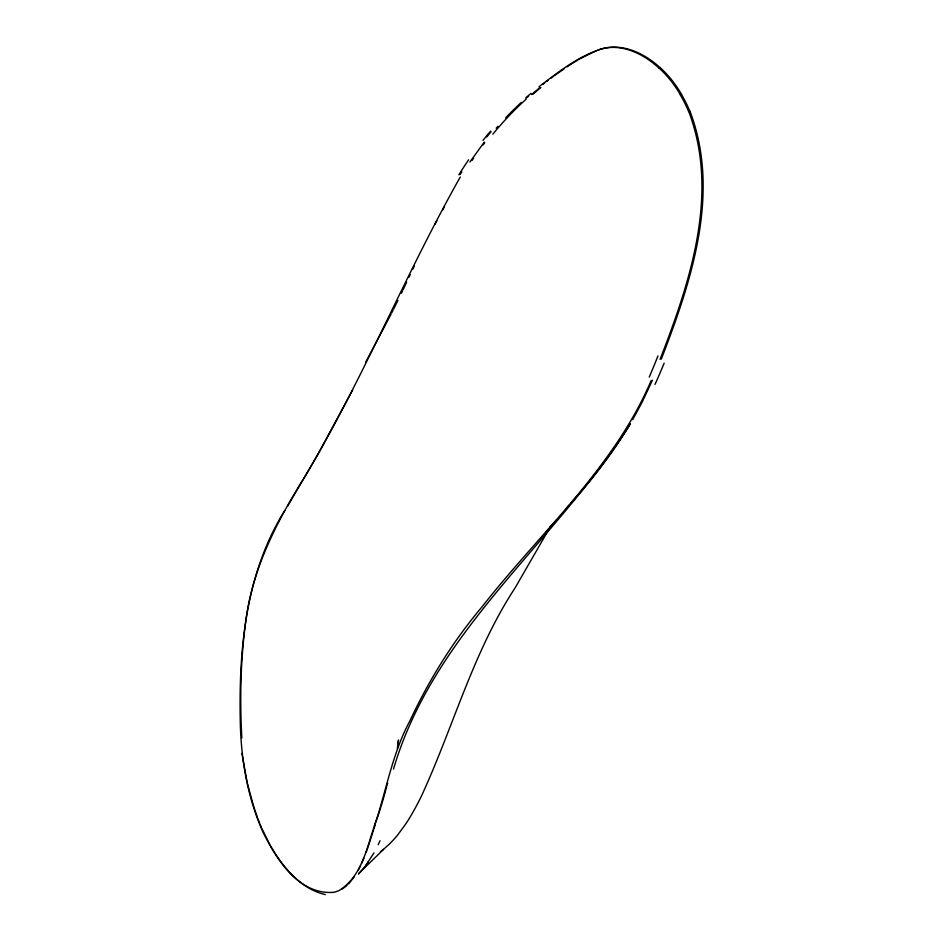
<?xml version="1.0" encoding="UTF-8"?>
<svg xmlns="http://www.w3.org/2000/svg" width="942" height="942" viewBox="0 0 942 942"><rect width="100%" height="100%" fill="white"/><g stroke="black" fill="none" stroke-linecap="round" stroke-linejoin="round"><path stroke-width="1.41" d="M397.336 748.666L398.525 739.988L397.689 744.557M385.996 789.384L386.679 786.864M387.021 785.604L387.715 783.061M385.667 790.644L382.464 801.783M393.509 769.072C433.52 632.482 553.072 544.04 627.56 428.316M381.357 805.41L382.099 802.996M374.492 825.946C386.244 790.95 392.155 753.894 409.805 721.042C428.94 680.124 452.831 641.455 481.986 606.895C539.896 532.795 613.595 468.527 651.181 380.533M380.98 806.587L379.508 811.262M373.856 829.078L374.881 825.863M372.855 832.245L373.527 830.138M371.866 835.342L372.526 833.27M378.036 815.854C367.663 841.265 364.507 874.612 339.25 890.402A118.28 55.507 63.8 0 1 333.162 892.439M378.401 814.712L379.131 812.428M370.889 838.404L371.537 836.366M369.9 841.406L370.559 839.404M369.57 842.395L368.263 846.305M367.262 849.166L367.933 847.27M366.25 851.968L366.921 850.12M660.071 359.361C690.121 281.905 719.806 193.216 688.72 111.497M661.331 359.055C691.334 281.599 721.03 192.922 689.968 111.203M363.848 858.244L361.681 863.296M652.429 380.238L642.114 402.21L632.694 419.685M406.65 282.247L403.117 289.736M408.969 277.266L410.194 274.664M378.178 844.715L380.038 840.735M412.714 269.318L414.233 266.127M401.445 293.221L402.564 290.901M360.562 865.722L358.219 870.349M397.936 300.427L393.638 309.094M391.754 312.838L393.014 310.342M391.13 314.086L365.708 362.105M352.638 389.988L317.713 454.645L287.581 506.219M435.086 224.196L436.829 220.875M442.646 210.007L444.365 206.828M549.798 527.626L550.917 525.636M548.691 529.592L515.286 587.584C472.943 652.064 453.326 727.224 421.204 796.567A379.061 261.252 77 0 1 414.044 810.25L411.371 814.948A251.479 173.316 77 0 1 405.672 824.085L397.665 834.989A170.278 117.35 77 0 1 388.339 845.033L384.383 848.554A141.959 97.838 77 0 1 380.497 851.603M284.743 510.54C245.403 573.584 238.726 649.544 240.281 722.078C241.022 759.582 247.569 797.356 262.806 831.798C276.206 859.022 298.567 894.7 333.138 892.368M373.974 852.875L365.472 865.992L358.525 874.082M570.664 503.369C592.883 478.807 613.171 452.478 630.163 424.006M627.607 428.221L630.21 423.935M460.273 177.025C404.825 275.135 362.635 380.25 304.619 477.088C277.407 520.479 253.162 567.119 246.156 618.505C240.563 657.975 239.704 698.093 241.823 737.869M469.94 162L484.27 142.077M472.001 160.493L473.626 158.103M365.472 865.992L368.275 861.895M354.369 876.719L348.575 883.961M483.105 144.927L484.718 142.819M545.936 532.571L556.428 519.984M541.002 538.483L542.651 536.516M565.565 509.292L568.968 505.336M358.596 873.599L383.571 849.401M525.601 97.992L530.958 93.364M526.849 97.709L528.627 96.155M347.021 885.48L341.922 889.248M539.012 86.735C557.711 72.558 576.657 57.391 599.147 49.761C620.99 41.801 644.257 53.011 660.248 67.812M542.945 84.321L544.735 82.931M546.525 81.542L548.315 80.176M550.999 78.162L553.684 76.184M554.579 75.537L564.399 68.636M567.072 66.847L571.511 63.95M572.406 63.373L577.729 60.088M578.612 59.57L580.39 58.522M583.051 57.026L581.285 58.027L596.427 50.715M597.899 50.044C619.742 42.049 643.009 53.305 659 68.107M325.331 894.57C300.286 888.883 282.847 866.946 270.507 845.786M269.907 844.727L261.9 828.548M260.063 824.168L261.417 827.453M257.908 818.68L259.603 823.072M257.507 817.574L255.211 810.98M253.422 805.481L254.835 809.884M253.08 804.386L247.428 783.556M247.169 782.461L241.906 753.388M659.035 68.024A105.445 72.97 77 0 1 670.151 79.858A107.011 74.406 77.2 0 1 680.383 94.742M680.277 94.859A104.009 72.075 77.1 0 1 688.626 111.545M531.606 94.553A659.07 464.006 73.9 0 1 539.601 87.853M492.854 134.153A548.409 394.78 67.2 0 1 526.295 99.063M483.01 140.37A550.175 387.362 71.6 0 1 490.605 131.126M458.836 174.823A593.13 375.517 83.9 0 1 468.61 159.822M664.157 363.153A739.081 511.659 75.8 0 1 655.031 384.36M660.283 67.73A105.363 72.923 77 0 1 671.399 79.564A107.023 74.406 77.2 0 1 681.631 94.459M532.878 94.294A660.424 464.959 73.9 0 1 538.2 89.796M539.083 89.054A660.424 464.959 73.9 0 1 540.873 87.594M496.21 128.218A542.722 391.837 66.2 0 1 497.918 126.275M505.642 117.832A542.722 391.837 66.2 0 1 515.227 108.142M516.11 107.294A542.722 391.837 66.2 0 1 521.409 102.337M486.767 136.943A549.763 387.068 71.6 0 1 491.006 131.821M460.12 174.564A593.872 375.917 83.9 0 1 461.886 171.75M657.952 355.923A730.698 497.941 77 0 1 649.238 377.071M681.525 94.565A104.056 72.11 77.1 0 1 689.874 111.262"/></g></svg>
